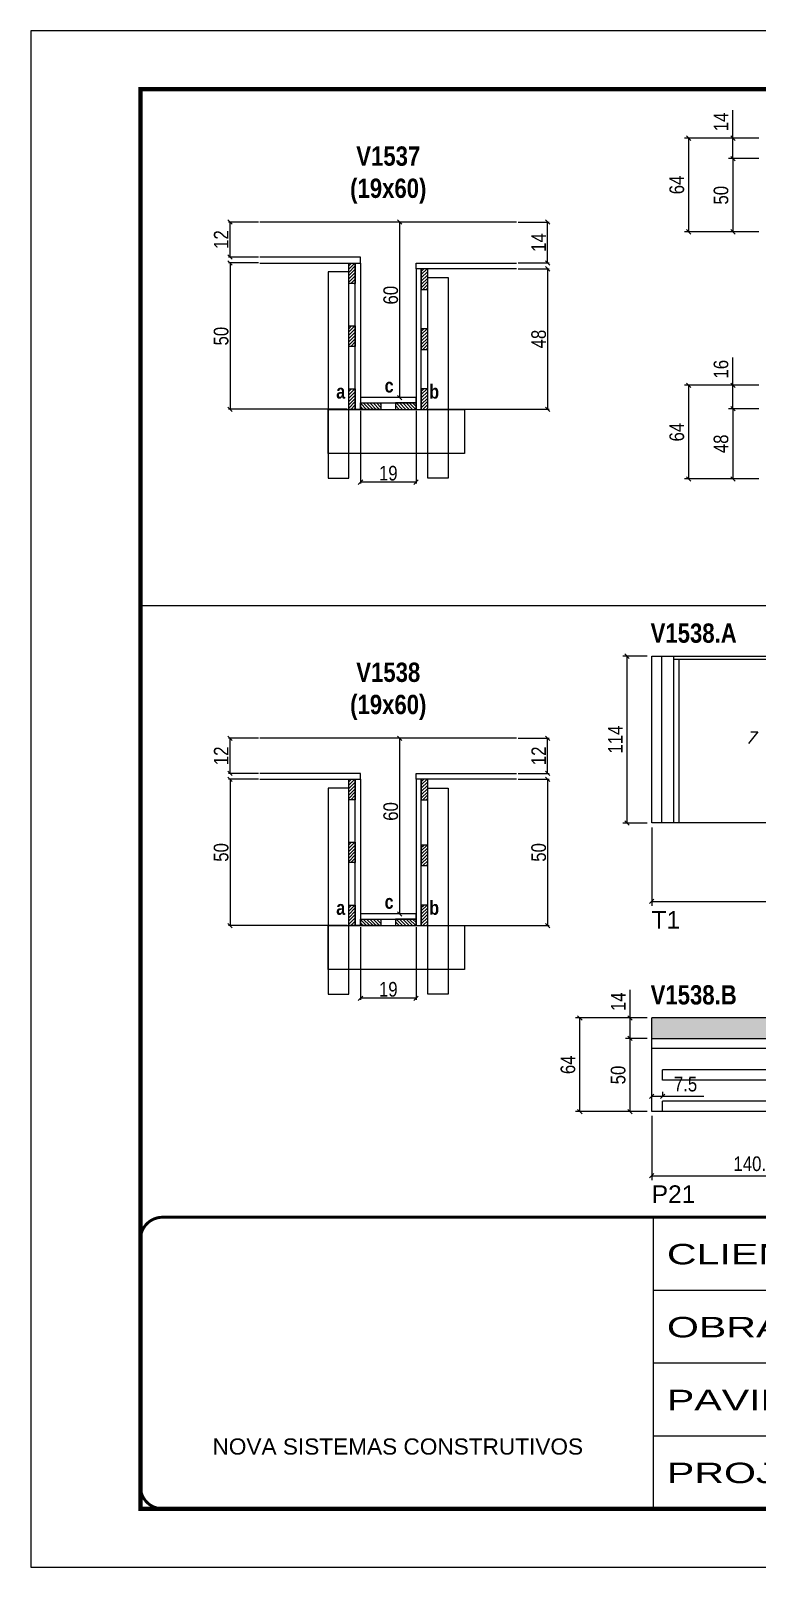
# Model space of a CAD drawing. Extents: x 3309 to 9563, y -2522 to 14608.
# Drawn here: x 3309 to 3806, y 6666 to 7716 of the extents above; entities that cross this region are included whole.
import ezdxf

# ---------------------------------------------------------------- set-up
doc = ezdxf.new("R2010")
doc.units = 0
doc.linetypes.add('CONTINUO', pattern=[0])
doc.linetypes.add('DASHED', pattern=[0.75, 0.5, -0.25])
for name, color, linetype in [('5', 5, 'Continuous'), ('COTA', 241, 'Continuous'), ('detalhes', 4, 'Continuous'), ('NOMENCLATURA', 7, 'Continuous'), ('Painéis', 200, 'Continuous'), ('SARR_2.2x7', 40, 'Continuous'), ('SARR_3.5x7', 81, 'Continuous'), ('texto', 7, 'Continuous')]:
    doc.layers.add(name, color=color, linetype=linetype)
for name, color, linetype, lineweight in [('CONCRETO', 251, 'Continuous', 25), ('Folhas', 255, 'Continuous', 9), ('SARRAFO DE PRESSAO', 251, 'DASHED', 9)]:
    doc.layers.add(name, color=color, linetype=linetype, lineweight=lineweight)
doc.styles.add('ARIAL', font='arial.ttf')
doc.styles.add('COTA TECNICA', font='techl___.ttf', dxfattribs={"height": 10})
doc.styles.add('COTA TECNICA 2X', font='techl___.ttf', dxfattribs={"height": 10})
doc.styles.add('Romans', font='romans.shx')
doc.styles.get("Standard").update_dxf_attribs({"font": 'arial.ttf'})
doc.styles.add('TECNICA', font='techb___.ttf', dxfattribs={"height": 10})
doc.styles.add('Tecnologia', font='')
doc.styles.get('Tecnologia').set_extended_font_data('Forgotten Futurist')
doc.dimstyles.new('PAINEL', dxfattribs={"dimtxt": 10, "dimasz": 3, "dimexe": 3, "dimexo": 3, "dimgap": 3, "dimtad": 1, "dimdec": 1, "dimzin": 12, "dimdsep": 46, "dimtxsty": 'COTA TECNICA', "dimblk1": 'OBLIQUE', "dimblk2": 'OBLIQUE', "dimsah": 1, "dimcen": 0.9, "dimclrd": 4, "dimclre": 4, "dimclrt": 240, "dimadec": 1, "dimazin": 3, "dimtfac": 1, "dimtdec": 1, "dimtmove": 0, "dimatfit": 3, "dimfxl": 1, "dimtolj": 1, "dimtzin": 12, "dimarcsym": 0})
doc.dimstyles.new('SECAO', dxfattribs={"dimscale": 0.333333, "dimtxt": 5, "dimasz": 9, "dimexe": 3, "dimexo": 3, "dimgap": 3, "dimtad": 1, "dimdec": 1, "dimlfac": 0.5, "dimzin": 12, "dimdsep": 46, "dimtxsty": 'COTA TECNICA 2X', "dimblk1": 'OBLIQUE', "dimblk2": 'OBLIQUE', "dimsah": 1, "dimcen": 0.9, "dimclrd": 4, "dimclre": 4, "dimclrt": 240, "dimadec": 1, "dimazin": 3, "dimtfac": 1, "dimtdec": 1, "dimtmove": 0, "dimatfit": 3, "dimfxl": 1, "dimtolj": 1, "dimtzin": 12, "dimarcsym": 0})
pattern_1 = [(135, (36770.1903, -116054.5032), (-1.122532015, -1.122532015), [])]
pattern_2 = [(45, (-119985.518, -25763.8721), (-1.122532015, 1.122532015), [])]
pattern_3 = [(135, (36770.1903, -116407.2565), (-1.122532015, -1.122532015), [])]
pattern_4 = [(45, (-119985.518, -26030.6254), (-1.122532015, 1.122532015), [])]
pattern_5 = [(45, (-119985.518, -26116.6254), (-1.122532015, 1.122532015), [])]

# ---------------------------------------------------------------- blocks, each defined once
blk = doc.blocks.new('9999999999')
at = {"color": 30, "linetype": 'CONTINUO'}
for p, q in [((98564.6, 34230.2), (98564.6, 34429.4)), ((98564.6, 34379.6), (99584, 34379.6)), ((98564.6, 34329.8), (99488, 34329.8)), ((98564.6, 34280), (99488, 34280))]:
    blk.add_line(p, q, dxfattribs=at)
at = {"color": 30, "linetype": 'CONTINUO', "const_width": 2}
blk.add_lwpolyline([(99584, 34230.2), (99584, 34414.4, 0.414214), (99569, 34429.4), (98229, 34429.4, 0.414214), (98214, 34414.4), (98214, 34245.2, 0.414214), (98229, 34230.2), (99584, 34230.2)], format="xyb", dxfattribs=at)
at = {"layer": 'Folhas'}
blk.add_lwpolyline([(98139, 34190.2), (99624, 34190.2), (99624, 35240.2), (98139, 35240.2)], close=True, dxfattribs=at)
at = {"layer": 'Folhas', "color": 30, "const_width": 3}
blk.add_lwpolyline([(98214, 34230.2), (99584, 34230.2), (99584, 35200.2), (98214, 35200.2)], close=True, dxfattribs=at)
at = {"color": 7, "linetype": 'Continuous', "ltscale": 5, "style": 'ARIAL'}
blk.add_text('NOVA SISTEMAS CONSTRUTIVOS', height=11.059, dxfattribs=at).set_placement((98263.2, 34267.2))
at = {"layer": 'Folhas', "color": 7, "style": 'Tecnologia', "width": 1.5}
for s, p in [('CLIENTE:', (98573.7, 34397.2)), ('OBRA:', (98573.7, 34347.3)), ('PAVIMENTO:', (98573.7, 34297.5)), ('PROJETO:', (98573.7, 34247.7))]:
    blk.add_text(s, height=14, dxfattribs=at).set_placement(p)
blk = doc.blocks.new('_Oblique')
at = {"color": 0, "linetype": 'ByBlock', "lineweight": -2}
blk.add_line((-0.5, -0.5), (0.5, 0.5), dxfattribs=at)
blk = doc.blocks.new('*D2315')
at = {"layer": 'COTA', "color": 4, "lineweight": -2, "transparency": 16777216}
for p, q in [((3534.7, 7456.7), (3534.7, 7406.9)), ((3572.7, 7456.7), (3572.7, 7406.9)), ((3572.7, 7407.9), (3534.7, 7407.9))]:
    blk.add_line(p, q, dxfattribs=at)
at = {"layer": 'Defpoints', "color": 0, "transparency": 16777216}
for p in [(3534.7, 7457.7), (3572.7, 7457.7), (3534.7, 7407.9)]:
    blk.add_point(p, dxfattribs=at)
at = {"layer": 'COTA', "color": 4, "lineweight": -2, "transparency": 16777216, "xscale": 3, "yscale": 3, "zscale": 3, "rotation": 180}
blk.add_blockref('_Oblique', (3534.7, 7407.9), dxfattribs=at)
at = {"layer": 'COTA', "color": 4, "lineweight": -2, "transparency": 16777216, "xscale": 3, "yscale": 3, "zscale": 3}
blk.add_blockref('_Oblique', (3572.7, 7407.9), dxfattribs=at)
at = {"layer": 'COTA', "color": 240, "transparency": 16777216, "insert": (3553.7, 7414), "char_height": 10, "attachment_point": 5, "style": 'COTA TECNICA 2X'}
blk.add_mtext('\\A1;19', dxfattribs=at)
blk = doc.blocks.new('*D2316')
at = {"layer": 'COTA', "color": 4, "lineweight": -2, "transparency": 16777216}
for p, q in [((3465, 7557.7), (3444.6, 7557.7)), ((3445.6, 7557.7), (3445.6, 7457.7)), ((3525.7, 7457.7), (3444.6, 7457.7))]:
    blk.add_line(p, q, dxfattribs=at)
at = {"layer": 'Defpoints', "color": 0, "transparency": 16777216}
for p in [(3466, 7557.7), (3445.6, 7457.7), (3526.7, 7457.7, 0)]:
    blk.add_point(p, dxfattribs=at)
at = {"layer": 'COTA', "color": 4, "lineweight": -2, "transparency": 16777216, "xscale": 3, "yscale": 3, "zscale": 3}
for p, rotation in [((3445.6, 7557.7), 90), ((3445.6, 7457.7), 270)]:
    blk.add_blockref('_Oblique', p, dxfattribs=dict(at, rotation=rotation))
at = {"layer": 'COTA', "color": 240, "transparency": 16777216, "insert": (3439.5, 7507.7), "char_height": 10, "attachment_point": 5, "rotation": 90, "style": 'COTA TECNICA 2X'}
blk.add_mtext('\\A1;50', dxfattribs=at)
blk = doc.blocks.new('*D2317')
at = {"layer": 'COTA', "color": 4, "lineweight": -2, "transparency": 16777216}
for p, q in [((3642.4, 7553.7), (3663.6, 7553.7)), ((3662.6, 7553.7), (3662.6, 7457.7)), ((3581.7, 7457.7), (3663.6, 7457.7))]:
    blk.add_line(p, q, dxfattribs=at)
at = {"layer": 'Defpoints', "color": 0, "transparency": 16777216}
for p in [(3641.4, 7553.7), (3580.7, 7457.7, 0), (3662.6, 7457.7)]:
    blk.add_point(p, dxfattribs=at)
at = {"layer": 'COTA', "color": 4, "lineweight": -2, "transparency": 16777216, "xscale": 3, "yscale": 3, "zscale": 3}
for p, rotation in [((3662.6, 7553.7), 90), ((3662.6, 7457.7), 270)]:
    blk.add_blockref('_Oblique', p, dxfattribs=dict(at, rotation=rotation))
at = {"layer": 'COTA', "color": 240, "transparency": 16777216, "insert": (3656.5, 7505.7), "char_height": 10, "attachment_point": 5, "rotation": 90, "style": 'COTA TECNICA 2X'}
blk.add_mtext('\\A1;48', dxfattribs=at)
blk = doc.blocks.new('*D2318')
at = {"layer": 'COTA', "color": 4, "lineweight": -2, "transparency": 16777216}
for p, q in [((3571.7, 7585.7), (3560.5, 7585.7)), ((3561.5, 7465.7), (3561.5, 7585.7)), ((3571.7, 7465.7), (3560.5, 7465.7))]:
    blk.add_line(p, q, dxfattribs=at)
at = {"layer": 'Defpoints', "color": 0, "transparency": 16777216}
for p in [(3561.5, 7585.7), (3572.7, 7585.7), (3572.7, 7465.7)]:
    blk.add_point(p, dxfattribs=at)
at = {"layer": 'COTA', "color": 4, "lineweight": -2, "transparency": 16777216, "xscale": 3, "yscale": 3, "zscale": 3}
for p, rotation in [((3561.5, 7585.7), 90), ((3561.5, 7465.7), 270)]:
    blk.add_blockref('_Oblique', p, dxfattribs=dict(at, rotation=rotation))
at = {"layer": 'COTA', "color": 240, "transparency": 16777216, "insert": (3555.4, 7535.7), "char_height": 10, "attachment_point": 5, "rotation": 90, "style": 'COTA TECNICA 2X'}
blk.add_mtext('\\A1;60', dxfattribs=at)
blk = doc.blocks.new('*D2319')
at = {"layer": 'COTA', "color": 4, "lineweight": -2, "transparency": 16777216}
for p, q in [((3642.4, 7585.7), (3663.6, 7585.7)), ((3662.6, 7557.7), (3662.6, 7585.7)), ((3642.4, 7557.7), (3663.6, 7557.7))]:
    blk.add_line(p, q, dxfattribs=at)
at = {"layer": 'Defpoints', "color": 0, "transparency": 16777216}
for p in [(3641.4, 7585.7), (3662.6, 7585.7), (3641.4, 7557.7)]:
    blk.add_point(p, dxfattribs=at)
at = {"layer": 'COTA', "color": 4, "lineweight": -2, "transparency": 16777216, "xscale": 3, "yscale": 3, "zscale": 3}
for p, rotation in [((3662.6, 7585.7), 90), ((3662.6, 7557.7), 270)]:
    blk.add_blockref('_Oblique', p, dxfattribs=dict(at, rotation=rotation))
at = {"layer": 'COTA', "color": 240, "transparency": 16777216, "insert": (3656.5, 7571.7), "char_height": 10, "attachment_point": 5, "rotation": 90, "style": 'COTA TECNICA 2X'}
blk.add_mtext('\\A1;14', dxfattribs=at)
blk = doc.blocks.new('*D2320')
at = {"layer": 'COTA', "color": 4, "lineweight": -2, "transparency": 16777216}
for p, q in [((3465, 7585.7), (3444.6, 7585.7)), ((3445.6, 7561.7), (3445.6, 7585.7)), ((3465, 7561.7), (3444.6, 7561.7))]:
    blk.add_line(p, q, dxfattribs=at)
at = {"layer": 'Defpoints', "color": 0, "transparency": 16777216}
for p in [(3445.6, 7585.7), (3466, 7585.7), (3466, 7561.7)]:
    blk.add_point(p, dxfattribs=at)
at = {"layer": 'COTA', "color": 4, "lineweight": -2, "transparency": 16777216, "xscale": 3, "yscale": 3, "zscale": 3}
for p, rotation in [((3445.6, 7585.7), 90), ((3445.6, 7561.7), 270)]:
    blk.add_blockref('_Oblique', p, dxfattribs=dict(at, rotation=rotation))
at = {"layer": 'COTA', "color": 240, "transparency": 16777216, "insert": (3439.5, 7573.7), "char_height": 10, "attachment_point": 5, "rotation": 90, "style": 'COTA TECNICA 2X'}
blk.add_mtext('\\A1;12', dxfattribs=at)
blk = doc.blocks.new('*D2324')
at = {"layer": 'COTA', "color": 4, "lineweight": -2, "transparency": 16777216}
for p, q in [((3789.2, 7643), (3789.2, 7662.1)), ((3806.9, 7643), (3786.2, 7643)), ((3789.2, 7629), (3789.2, 7643)), ((3806.9, 7629), (3786.2, 7629))]:
    blk.add_line(p, q, dxfattribs=at)
at = {"layer": 'Defpoints', "color": 0, "transparency": 16777216}
for p in [(3789.2, 7643), (3809.9, 7643), (3809.9, 7629)]:
    blk.add_point(p, dxfattribs=at)
at = {"layer": 'COTA', "color": 4, "lineweight": -2, "transparency": 16777216, "xscale": 3, "yscale": 3, "zscale": 3}
for p, rotation in [((3789.2, 7643), 90), ((3789.2, 7629), 270)]:
    blk.add_blockref('_Oblique', p, dxfattribs=dict(at, rotation=rotation))
at = {"layer": 'COTA', "color": 240, "transparency": 16777216, "insert": (3781.1, 7654.1), "char_height": 10, "attachment_point": 5, "rotation": 90, "style": 'COTA TECNICA'}
blk.add_mtext('\\A1;14', dxfattribs=at)
blk = doc.blocks.new('*D2325')
at = {"layer": 'COTA', "color": 4, "lineweight": -2, "transparency": 16777216}
for p, q in [((3806.9, 7629), (3786.2, 7629)), ((3789.2, 7629), (3789.2, 7579)), ((3806.9, 7579), (3786.2, 7579))]:
    blk.add_line(p, q, dxfattribs=at)
at = {"layer": 'Defpoints', "color": 0, "transparency": 16777216}
for p in [(3809.9, 7629), (3789.2, 7579), (3809.9, 7579)]:
    blk.add_point(p, dxfattribs=at)
at = {"layer": 'COTA', "color": 4, "lineweight": -2, "transparency": 16777216, "xscale": 3, "yscale": 3, "zscale": 3}
for p, rotation in [((3789.2, 7629), 90), ((3789.2, 7579), 270)]:
    blk.add_blockref('_Oblique', p, dxfattribs=dict(at, rotation=rotation))
at = {"layer": 'COTA', "color": 240, "transparency": 16777216, "insert": (3781.1, 7604), "char_height": 10, "attachment_point": 5, "rotation": 90, "style": 'COTA TECNICA'}
blk.add_mtext('\\A1;50', dxfattribs=at)
blk = doc.blocks.new('*D2326')
at = {"layer": 'COTA', "color": 4, "lineweight": -2, "transparency": 16777216}
for p, q in [((3806.9, 7643), (3756, 7643)), ((3759, 7579), (3759, 7643)), ((3806.9, 7579), (3756, 7579))]:
    blk.add_line(p, q, dxfattribs=at)
at = {"layer": 'Defpoints', "color": 0, "transparency": 16777216}
for p in [(3759, 7643), (3809.9, 7643), (3809.9, 7579)]:
    blk.add_point(p, dxfattribs=at)
at = {"layer": 'COTA', "color": 4, "lineweight": -2, "transparency": 16777216, "xscale": 3, "yscale": 3, "zscale": 3}
for p, rotation in [((3759, 7643), 90), ((3759, 7579), 270)]:
    blk.add_blockref('_Oblique', p, dxfattribs=dict(at, rotation=rotation))
at = {"layer": 'COTA', "color": 240, "transparency": 16777216, "insert": (3750.9, 7611), "char_height": 10, "attachment_point": 5, "rotation": 90, "style": 'COTA TECNICA'}
blk.add_mtext('\\A1;64', dxfattribs=at)
blk = doc.blocks.new('*D2330')
at = {"layer": 'COTA', "color": 4, "lineweight": -2, "transparency": 16777216}
for p, q in [((3789.2, 7474.1), (3789.2, 7493.1)), ((3806.9, 7474.1), (3786.2, 7474.1)), ((3789.2, 7458.1), (3789.2, 7474.1)), ((3806.9, 7458.1), (3786.2, 7458.1))]:
    blk.add_line(p, q, dxfattribs=at)
at = {"layer": 'Defpoints', "color": 0, "transparency": 16777216}
for p in [(3789.2, 7474.1), (3809.9, 7474.1), (3809.9, 7458.1)]:
    blk.add_point(p, dxfattribs=at)
at = {"layer": 'COTA', "color": 4, "lineweight": -2, "transparency": 16777216, "xscale": 3, "yscale": 3, "zscale": 3}
for p, rotation in [((3789.2, 7474.1), 90), ((3789.2, 7458.1), 270)]:
    blk.add_blockref('_Oblique', p, dxfattribs=dict(at, rotation=rotation))
at = {"layer": 'COTA', "color": 240, "transparency": 16777216, "insert": (3781.1, 7485.1), "char_height": 10, "attachment_point": 5, "rotation": 90, "style": 'COTA TECNICA'}
blk.add_mtext('\\A1;16', dxfattribs=at)
blk = doc.blocks.new('*D2331')
at = {"layer": 'COTA', "color": 4, "lineweight": -2, "transparency": 16777216}
for p, q in [((3806.9, 7458.1), (3786.2, 7458.1)), ((3789.2, 7458.1), (3789.2, 7410.1)), ((3806.9, 7410.1), (3786.2, 7410.1))]:
    blk.add_line(p, q, dxfattribs=at)
at = {"layer": 'Defpoints', "color": 0, "transparency": 16777216}
for p in [(3809.9, 7458.1), (3789.2, 7410.1), (3809.9, 7410.1)]:
    blk.add_point(p, dxfattribs=at)
at = {"layer": 'COTA', "color": 4, "lineweight": -2, "transparency": 16777216, "xscale": 3, "yscale": 3, "zscale": 3}
for p, rotation in [((3789.2, 7458.1), 90), ((3789.2, 7410.1), 270)]:
    blk.add_blockref('_Oblique', p, dxfattribs=dict(at, rotation=rotation))
at = {"layer": 'COTA', "color": 240, "transparency": 16777216, "insert": (3781.1, 7434.1), "char_height": 10, "attachment_point": 5, "rotation": 90, "style": 'COTA TECNICA'}
blk.add_mtext('\\A1;48', dxfattribs=at)
blk = doc.blocks.new('*D2332')
at = {"layer": 'COTA', "color": 4, "lineweight": -2, "transparency": 16777216}
for p, q in [((3806.9, 7474.1), (3756, 7474.1)), ((3759, 7410.1), (3759, 7474.1)), ((3806.9, 7410.1), (3756, 7410.1))]:
    blk.add_line(p, q, dxfattribs=at)
at = {"layer": 'Defpoints', "color": 0, "transparency": 16777216}
for p in [(3759, 7474.1), (3809.9, 7474.1), (3809.9, 7410.1)]:
    blk.add_point(p, dxfattribs=at)
at = {"layer": 'COTA', "color": 4, "lineweight": -2, "transparency": 16777216, "xscale": 3, "yscale": 3, "zscale": 3}
for p, rotation in [((3759, 7474.1), 90), ((3759, 7410.1), 270)]:
    blk.add_blockref('_Oblique', p, dxfattribs=dict(at, rotation=rotation))
at = {"layer": 'COTA', "color": 240, "transparency": 16777216, "insert": (3750.9, 7442.1), "char_height": 10, "attachment_point": 5, "rotation": 90, "style": 'COTA TECNICA'}
blk.add_mtext('\\A1;64', dxfattribs=at)
blk = doc.blocks.new('*D2333')
at = {"layer": 'COTA', "color": 4, "lineweight": -2, "transparency": 16777216}
for p, q in [((3534.7, 7103.9), (3534.7, 7054.2)), ((3572.7, 7103.9), (3572.7, 7054.2)), ((3572.7, 7055.2), (3534.7, 7055.2))]:
    blk.add_line(p, q, dxfattribs=at)
at = {"layer": 'Defpoints', "color": 0, "transparency": 16777216}
for p in [(3534.7, 7104.9), (3572.7, 7104.9), (3534.7, 7055.2)]:
    blk.add_point(p, dxfattribs=at)
at = {"layer": 'COTA', "color": 4, "lineweight": -2, "transparency": 16777216, "xscale": 3, "yscale": 3, "zscale": 3, "rotation": 180}
blk.add_blockref('_Oblique', (3534.7, 7055.2), dxfattribs=at)
at = {"layer": 'COTA', "color": 4, "lineweight": -2, "transparency": 16777216, "xscale": 3, "yscale": 3, "zscale": 3}
blk.add_blockref('_Oblique', (3572.7, 7055.2), dxfattribs=at)
at = {"layer": 'COTA', "color": 240, "transparency": 16777216, "insert": (3553.7, 7061.3), "char_height": 10, "attachment_point": 5, "style": 'COTA TECNICA 2X'}
blk.add_mtext('\\A1;19', dxfattribs=at)
blk = doc.blocks.new('*D2334')
at = {"layer": 'COTA', "color": 4, "lineweight": -2, "transparency": 16777216}
for p, q in [((3465, 7204.9), (3444.6, 7204.9)), ((3445.6, 7204.9), (3445.6, 7104.9)), ((3525.7, 7104.9), (3444.6, 7104.9))]:
    blk.add_line(p, q, dxfattribs=at)
at = {"layer": 'Defpoints', "color": 0, "transparency": 16777216}
for p in [(3466, 7204.9), (3445.6, 7104.9), (3526.7, 7104.9, 0)]:
    blk.add_point(p, dxfattribs=at)
at = {"layer": 'COTA', "color": 4, "lineweight": -2, "transparency": 16777216, "xscale": 3, "yscale": 3, "zscale": 3}
for p, rotation in [((3445.6, 7204.9), 90), ((3445.6, 7104.9), 270)]:
    blk.add_blockref('_Oblique', p, dxfattribs=dict(at, rotation=rotation))
at = {"layer": 'COTA', "color": 240, "transparency": 16777216, "insert": (3439.5, 7154.9), "char_height": 10, "attachment_point": 5, "rotation": 90, "style": 'COTA TECNICA 2X'}
blk.add_mtext('\\A1;50', dxfattribs=at)
blk = doc.blocks.new('*D2335')
at = {"layer": 'COTA', "color": 4, "lineweight": -2, "transparency": 16777216}
for p, q in [((3642.4, 7204.9), (3663.6, 7204.9)), ((3662.6, 7204.9), (3662.6, 7104.9)), ((3581.7, 7104.9), (3663.6, 7104.9))]:
    blk.add_line(p, q, dxfattribs=at)
at = {"layer": 'Defpoints', "color": 0, "transparency": 16777216}
for p in [(3641.4, 7204.9), (3580.7, 7104.9, 0), (3662.6, 7104.9)]:
    blk.add_point(p, dxfattribs=at)
at = {"layer": 'COTA', "color": 4, "lineweight": -2, "transparency": 16777216, "xscale": 3, "yscale": 3, "zscale": 3}
for p, rotation in [((3662.6, 7204.9), 90), ((3662.6, 7104.9), 270)]:
    blk.add_blockref('_Oblique', p, dxfattribs=dict(at, rotation=rotation))
at = {"layer": 'COTA', "color": 240, "transparency": 16777216, "insert": (3656.5, 7154.9), "char_height": 10, "attachment_point": 5, "rotation": 90, "style": 'COTA TECNICA 2X'}
blk.add_mtext('\\A1;50', dxfattribs=at)
blk = doc.blocks.new('*D2336')
at = {"layer": 'COTA', "color": 4, "lineweight": -2, "transparency": 16777216}
for p, q in [((3571.7, 7232.9), (3560.5, 7232.9)), ((3561.5, 7112.9), (3561.5, 7232.9)), ((3571.7, 7112.9), (3560.5, 7112.9))]:
    blk.add_line(p, q, dxfattribs=at)
at = {"layer": 'Defpoints', "color": 0, "transparency": 16777216}
for p in [(3561.5, 7232.9), (3572.7, 7232.9), (3572.7, 7112.9)]:
    blk.add_point(p, dxfattribs=at)
at = {"layer": 'COTA', "color": 4, "lineweight": -2, "transparency": 16777216, "xscale": 3, "yscale": 3, "zscale": 3}
for p, rotation in [((3561.5, 7232.9), 90), ((3561.5, 7112.9), 270)]:
    blk.add_blockref('_Oblique', p, dxfattribs=dict(at, rotation=rotation))
at = {"layer": 'COTA', "color": 240, "transparency": 16777216, "insert": (3555.4, 7182.9), "char_height": 10, "attachment_point": 5, "rotation": 90, "style": 'COTA TECNICA 2X'}
blk.add_mtext('\\A1;60', dxfattribs=at)
blk = doc.blocks.new('*D2337')
at = {"layer": 'COTA', "color": 4, "lineweight": -2, "transparency": 16777216}
for p, q in [((3642.4, 7232.9), (3663.6, 7232.9)), ((3662.6, 7208.9), (3662.6, 7232.9)), ((3642.4, 7208.9), (3663.6, 7208.9))]:
    blk.add_line(p, q, dxfattribs=at)
at = {"layer": 'Defpoints', "color": 0, "transparency": 16777216}
for p in [(3641.4, 7232.9), (3662.6, 7232.9), (3641.4, 7208.9)]:
    blk.add_point(p, dxfattribs=at)
at = {"layer": 'COTA', "color": 4, "lineweight": -2, "transparency": 16777216, "xscale": 3, "yscale": 3, "zscale": 3}
for p, rotation in [((3662.6, 7232.9), 90), ((3662.6, 7208.9), 270)]:
    blk.add_blockref('_Oblique', p, dxfattribs=dict(at, rotation=rotation))
at = {"layer": 'COTA', "color": 240, "transparency": 16777216, "insert": (3656.5, 7220.9), "char_height": 10, "attachment_point": 5, "rotation": 90, "style": 'COTA TECNICA 2X'}
blk.add_mtext('\\A1;12', dxfattribs=at)
blk = doc.blocks.new('*D2338')
at = {"layer": 'COTA', "color": 4, "lineweight": -2, "transparency": 16777216}
for p, q in [((3465, 7232.9), (3444.6, 7232.9)), ((3445.6, 7208.9), (3445.6, 7232.9)), ((3465, 7208.9), (3444.6, 7208.9))]:
    blk.add_line(p, q, dxfattribs=at)
at = {"layer": 'Defpoints', "color": 0, "transparency": 16777216}
for p in [(3445.6, 7232.9), (3466, 7232.9), (3466, 7208.9)]:
    blk.add_point(p, dxfattribs=at)
at = {"layer": 'COTA', "color": 4, "lineweight": -2, "transparency": 16777216, "xscale": 3, "yscale": 3, "zscale": 3}
for p, rotation in [((3445.6, 7232.9), 90), ((3445.6, 7208.9), 270)]:
    blk.add_blockref('_Oblique', p, dxfattribs=dict(at, rotation=rotation))
at = {"layer": 'COTA', "color": 240, "transparency": 16777216, "insert": (3439.5, 7220.9), "char_height": 10, "attachment_point": 5, "rotation": 90, "style": 'COTA TECNICA 2X'}
blk.add_mtext('\\A1;12', dxfattribs=at)
blk = doc.blocks.new('*D2339')
at = {"layer": 'COTA', "color": 4, "lineweight": -2, "transparency": 16777216}
for p, q in [((3733.7, 7172), (3733.7, 7118.4)), ((3936.2, 7172), (3936.2, 7118.4)), ((3733.7, 7121.4), (3936.2, 7121.4))]:
    blk.add_line(p, q, dxfattribs=at)
at = {"layer": 'Defpoints', "color": 0, "transparency": 16777216}
for p in [(3733.7, 7175), (3936.2, 7175), (3936.2, 7121.4)]:
    blk.add_point(p, dxfattribs=at)
at = {"layer": 'COTA', "color": 4, "lineweight": -2, "transparency": 16777216, "xscale": 3, "yscale": 3, "zscale": 3, "rotation": 180}
blk.add_blockref('_Oblique', (3733.7, 7121.4), dxfattribs=at)
at = {"layer": 'COTA', "color": 4, "lineweight": -2, "transparency": 16777216, "xscale": 3, "yscale": 3, "zscale": 3}
blk.add_blockref('_Oblique', (3936.2, 7121.4), dxfattribs=at)
at = {"layer": 'COTA', "color": 240, "transparency": 16777216, "insert": (3834.9, 7129.5), "char_height": 10, "attachment_point": 5, "style": 'COTA TECNICA'}
blk.add_mtext('\\A1;202.5', dxfattribs=at)
blk = doc.blocks.new('*D2340')
at = {"layer": 'COTA', "color": 4, "lineweight": -2, "transparency": 16777216}
for p, q in [((3730.7, 7289), (3713.9, 7289)), ((3716.9, 7175), (3716.9, 7289)), ((3730.7, 7175), (3713.9, 7175))]:
    blk.add_line(p, q, dxfattribs=at)
at = {"layer": 'Defpoints', "color": 0, "transparency": 16777216}
for p in [(3716.9, 7289), (3733.7, 7289), (3733.7, 7175)]:
    blk.add_point(p, dxfattribs=at)
at = {"layer": 'COTA', "color": 4, "lineweight": -2, "transparency": 16777216, "xscale": 3, "yscale": 3, "zscale": 3}
for p, rotation in [((3716.9, 7289), 90), ((3716.9, 7175), 270)]:
    blk.add_blockref('_Oblique', p, dxfattribs=dict(at, rotation=rotation))
at = {"layer": 'COTA', "color": 240, "transparency": 16777216, "insert": (3708.9, 7232), "char_height": 10, "attachment_point": 5, "rotation": 90, "style": 'COTA TECNICA'}
blk.add_mtext('\\A1;114', dxfattribs=at)
blk = doc.blocks.new('*D2359')
at = {"layer": 'COTA', "color": 4, "lineweight": -2, "transparency": 16777216}
for p, q in [((3733.7, 6974.8), (3733.7, 6931)), ((3874.2, 6974.8), (3874.2, 6931)), ((3733.7, 6934), (3874.2, 6934))]:
    blk.add_line(p, q, dxfattribs=at)
at = {"layer": 'Defpoints', "color": 0, "transparency": 16777216}
for p in [(3733.7, 6977.8), (3874.2, 6977.8), (3874.2, 6934)]:
    blk.add_point(p, dxfattribs=at)
at = {"layer": 'COTA', "color": 4, "lineweight": -2, "transparency": 16777216, "xscale": 3, "yscale": 3, "zscale": 3, "rotation": 180}
blk.add_blockref('_Oblique', (3733.7, 6934), dxfattribs=at)
at = {"layer": 'COTA', "color": 4, "lineweight": -2, "transparency": 16777216, "xscale": 3, "yscale": 3, "zscale": 3}
blk.add_blockref('_Oblique', (3874.2, 6934), dxfattribs=at)
at = {"layer": 'COTA', "color": 240, "transparency": 16777216, "insert": (3803.9, 6942.1), "char_height": 10, "attachment_point": 5, "style": 'COTA TECNICA'}
blk.add_mtext('\\A1;140.5', dxfattribs=at)
blk = doc.blocks.new('*D2360')
at = {"layer": 'COTA', "color": 4, "lineweight": -2, "transparency": 16777216}
for p, q in [((3730.7, 7027.8), (3715.9, 7027.8)), ((3718.9, 6977.8), (3718.9, 7027.8)), ((3730.7, 6977.8), (3715.9, 6977.8))]:
    blk.add_line(p, q, dxfattribs=at)
at = {"layer": 'Defpoints', "color": 0, "transparency": 16777216}
for p in [(3718.9, 7027.8), (3733.7, 7027.8), (3733.7, 6977.8)]:
    blk.add_point(p, dxfattribs=at)
at = {"layer": 'COTA', "color": 4, "lineweight": -2, "transparency": 16777216, "xscale": 3, "yscale": 3, "zscale": 3}
for p, rotation in [((3718.9, 7027.8), 90), ((3718.9, 6977.8), 270)]:
    blk.add_blockref('_Oblique', p, dxfattribs=dict(at, rotation=rotation))
at = {"layer": 'COTA', "color": 240, "transparency": 16777216, "insert": (3710.8, 7002.8), "char_height": 10, "attachment_point": 5, "rotation": 90, "style": 'COTA TECNICA'}
blk.add_mtext('\\A1;50', dxfattribs=at)
blk = doc.blocks.new('*D2361')
at = {"layer": 'COTA', "color": 4, "lineweight": -2, "transparency": 16777216}
for p, q in [((3718.9, 7041.8), (3718.9, 7060.9)), ((3730.7, 7041.8), (3715.9, 7041.8)), ((3718.9, 7027.8), (3718.9, 7041.8)), ((3730.7, 7027.8), (3715.9, 7027.8))]:
    blk.add_line(p, q, dxfattribs=at)
at = {"layer": 'Defpoints', "color": 0, "transparency": 16777216}
for p in [(3718.9, 7041.8), (3733.7, 7041.8), (3733.7, 7027.8)]:
    blk.add_point(p, dxfattribs=at)
at = {"layer": 'COTA', "color": 4, "lineweight": -2, "transparency": 16777216, "xscale": 3, "yscale": 3, "zscale": 3}
for p, rotation in [((3718.9, 7041.8), 90), ((3718.9, 7027.8), 270)]:
    blk.add_blockref('_Oblique', p, dxfattribs=dict(at, rotation=rotation))
at = {"layer": 'COTA', "color": 240, "transparency": 16777216, "insert": (3710.8, 7052.9), "char_height": 10, "attachment_point": 5, "rotation": 90, "style": 'COTA TECNICA'}
blk.add_mtext('\\A1;14', dxfattribs=at)
blk = doc.blocks.new('*D2362')
at = {"layer": 'COTA', "color": 4, "lineweight": -2, "transparency": 16777216}
for p, q in [((3730.7, 7041.8), (3681.6, 7041.8)), ((3684.6, 6977.8), (3684.6, 7041.8)), ((3730.7, 6977.8), (3681.6, 6977.8))]:
    blk.add_line(p, q, dxfattribs=at)
at = {"layer": 'Defpoints', "color": 0, "transparency": 16777216}
for p in [(3684.6, 7041.8), (3733.7, 7041.8), (3733.7, 6977.8)]:
    blk.add_point(p, dxfattribs=at)
at = {"layer": 'COTA', "color": 4, "lineweight": -2, "transparency": 16777216, "xscale": 3, "yscale": 3, "zscale": 3}
for p, rotation in [((3684.6, 7041.8), 90), ((3684.6, 6977.8), 270)]:
    blk.add_blockref('_Oblique', p, dxfattribs=dict(at, rotation=rotation))
at = {"layer": 'COTA', "color": 240, "transparency": 16777216, "insert": (3676.5, 7009.8), "char_height": 10, "attachment_point": 5, "rotation": 90, "style": 'COTA TECNICA'}
blk.add_mtext('\\A1;64', dxfattribs=at)
blk = doc.blocks.new('*D2375')
at = {"layer": 'COTA', "color": 4, "lineweight": -2, "transparency": 16777216}
for p, q in [((3733.7, 6980.8), (3733.7, 6991.3)), ((3733.7, 6988.3), (3741.2, 6988.3)), ((3741.2, 6987.8), (3741.2, 6991.3)), ((3741.2, 6988.3), (3769.3, 6988.3))]:
    blk.add_line(p, q, dxfattribs=at)
at = {"layer": 'Defpoints', "color": 0, "transparency": 16777216}
for p in [(3741.2, 6988.3), (3741.2, 6984.8), (3733.7, 6977.8)]:
    blk.add_point(p, dxfattribs=at)
at = {"layer": 'COTA', "color": 4, "lineweight": -2, "transparency": 16777216, "xscale": 3, "yscale": 3, "zscale": 3, "rotation": 180}
blk.add_blockref('_Oblique', (3733.7, 6988.3), dxfattribs=at)
at = {"layer": 'COTA', "color": 4, "lineweight": -2, "transparency": 16777216, "xscale": 3, "yscale": 3, "zscale": 3}
blk.add_blockref('_Oblique', (3741.2, 6988.3), dxfattribs=at)
at = {"layer": 'COTA', "color": 240, "transparency": 16777216, "insert": (3756.8, 6996.5), "char_height": 10, "attachment_point": 5, "style": 'COTA TECNICA'}
blk.add_mtext('\\A1;7.5', dxfattribs=at)

msp = doc.modelspace()

# ---------------------------------------------------------------- hatches: boundary and pattern name
at = {"layer": 'COTA'}
h = msp.add_hatch(dxfattribs=at)
h.set_pattern_fill('AR-CONC', color=256, scale=0.03)
h.set_pattern_definition([(50, (-1598.5, -259.2366), (5.46554, -0.4781726), [0.5715, -6.2865]), (355, (-1598.5, -259.2366), (-1.0573026, 5.7317054), [0.4572, -5.0292175]), (100.451445, (-1598.0445, -259.2764), (4.4082374, 5.2535326), [0.4857003, -5.3427073]), (46.1842, (-1598.5, -257.7126), (8.132371, -1.26127), [0.85725, -9.42975]), (96.63556, (-1597.822, -257.818), (7.122124, 7.422784), [0.728551, -8.014068]), (351.18415, (-1598.5, -257.7126), (7.122124, 7.422784), [0.685799, -7.543792]), (21, (-1597.738, -258.0936), (4.5484317, -3.067956), [0.5715, -6.2865]), (326, (-1597.738, -258.0936), (1.854061, 5.525639), [0.4572, -5.0292]), (71.451445, (-1597.359, -258.349), (6.4024926, 2.457683), [0.4857003, -5.342698]), (37.5, (-1598.5, -259.2366), (0.0926581, 2.53665117), [0, -4.96824, 0, -5.1054, 0, -5.04825]), (7.5, (-1598.5, -259.2366), (2.0045899, 3.00541724), [0, -2.91084, 0, -4.85394, 0, -1.92405]), (327.5, (-1600.1993, -259.2366), (4.06771786, -0.1718623), [0, -1.905, 0, -5.9436, 0, -7.8867]), (317.5, (-1600.9613, -259.2366), (4.4438754, 0.7627947), [0, -2.4765, 0, -3.94716, 0, -5.6007])])
h.paths.add_polyline_path([(4399.18, 7027.81), (4582.68, 7027.81), (4582.68, 7041.81), (4399.18, 7041.81), (4399.18, 7091.81), (4369.18, 7091.81), (4369.18, 7041.81), (3733.68, 7041.81), (3733.68, 7027.81), (3874.18, 7027.81), (3874.18, 6977.81), (3904.18, 6977.81), (3904.18, 7027.81), (4096.18, 7027.81), (4096.18, 6987.81), (4123.18, 6987.81), (4123.18, 6977.81), (4153.18, 6977.81), (4153.18, 7027.81), (4369.18, 7027.81), (4369.18, 6977.81), (4399.18, 6977.81)])
at = {"layer": 'SARR_2.2x7'}
h = msp.add_hatch(dxfattribs=at)
h.set_pattern_fill('ANSI31', color=256, scale=0.5)
h.set_pattern_definition([(45, (-119985.518, -25677.8721), (-1.122532015, 1.122532015), [])])
h.paths.add_polyline_path([(3526.65, 7543.67), (3531.05, 7543.67), (3531.05, 7557.67), (3526.65, 7557.67)])
h = msp.add_hatch(dxfattribs=at)
h.set_pattern_fill('ANSI31', color=256, scale=0.5)
h.set_pattern_definition([(45, (-119985.518, -25681.8721), (-1.122532015, 1.122532015), [])])
h.paths.add_polyline_path([(3580.65, 7539.67), (3576.25, 7539.67), (3576.25, 7553.67), (3580.65, 7553.67)])
h = msp.add_hatch(dxfattribs=at)
h.set_pattern_fill('ANSI31', color=256, scale=0.5)
h.set_pattern_definition([(45, (-119985.518, -25720.8721), (-1.122532015, 1.122532015), [])])
h.paths.add_polyline_path([(3526.65, 7500.67), (3531.05, 7500.67), (3531.05, 7514.67), (3526.65, 7514.67)])
h = msp.add_hatch(dxfattribs=at)
h.set_pattern_fill('ANSI31', color=256, scale=0.5)
h.set_pattern_definition([(45, (-119985.518, -25722.8721), (-1.122532015, 1.122532015), [])])
h.paths.add_polyline_path([(3580.65, 7498.67), (3576.25, 7498.67), (3576.25, 7512.67), (3580.65, 7512.67)])
h = msp.add_hatch(dxfattribs=at)
h.set_pattern_fill('ANSI31', color=256, scale=0.5)
h.set_pattern_definition(pattern_2)
h.paths.add_polyline_path([(3526.65, 7457.67), (3531.05, 7457.67), (3531.05, 7471.67), (3526.65, 7471.67)])
h = msp.add_hatch(dxfattribs=at)
h.set_pattern_fill('ANSI31', color=256, scale=0.5)
h.set_pattern_definition(pattern_2)
h.paths.add_polyline_path([(3580.65, 7457.67), (3576.25, 7457.67), (3576.25, 7471.67), (3580.65, 7471.67)])
h = msp.add_hatch(dxfattribs=at)
h.set_pattern_fill('ANSI31', color=256, scale=0.5, angle=90)
h.set_pattern_definition(pattern_1)
h.paths.add_polyline_path([(3548.65, 7457.67), (3548.65, 7462.07), (3534.65, 7462.07), (3534.65, 7457.67)])
h = msp.add_hatch(dxfattribs=at)
h.set_pattern_fill('ANSI31', color=256, scale=0.5, angle=90)
h.set_pattern_definition(pattern_1)
h.paths.add_polyline_path([(3558.65, 7462.07), (3558.65, 7457.67), (3572.65, 7457.67), (3572.65, 7462.07)])
h = msp.add_hatch(dxfattribs=at)
h.set_pattern_fill('ANSI31', color=256, scale=0.5)
h.set_pattern_definition(pattern_4)
h.paths.add_polyline_path([(3526.65, 7190.91), (3531.05, 7190.91), (3531.05, 7204.91), (3526.65, 7204.91)])
h = msp.add_hatch(dxfattribs=at)
h.set_pattern_fill('ANSI31', color=256, scale=0.5)
h.set_pattern_definition(pattern_4)
h.paths.add_polyline_path([(3580.65, 7190.91), (3576.25, 7190.91), (3576.25, 7204.91), (3580.65, 7204.91)])
h = msp.add_hatch(dxfattribs=at)
h.set_pattern_fill('ANSI31', color=256, scale=0.5)
h.set_pattern_definition([(45, (-119985.518, -26073.6254), (-1.122532015, 1.122532015), [])])
h.paths.add_polyline_path([(3526.65, 7147.91), (3531.05, 7147.91), (3531.05, 7161.91), (3526.65, 7161.91)])
h = msp.add_hatch(dxfattribs=at)
h.set_pattern_fill('ANSI31', color=256, scale=0.5)
h.set_pattern_definition([(45, (-119985.518, -26075.6254), (-1.122532015, 1.122532015), [])])
h.paths.add_polyline_path([(3580.65, 7145.91), (3576.25, 7145.91), (3576.25, 7159.91), (3580.65, 7159.91)])
h = msp.add_hatch(dxfattribs=at)
h.set_pattern_fill('ANSI31', color=256, scale=0.5)
h.set_pattern_definition(pattern_5)
h.paths.add_polyline_path([(3526.65, 7104.91), (3531.05, 7104.91), (3531.05, 7118.91), (3526.65, 7118.91)])
h = msp.add_hatch(dxfattribs=at)
h.set_pattern_fill('ANSI31', color=256, scale=0.5, angle=90)
h.set_pattern_definition(pattern_3)
h.paths.add_polyline_path([(3548.65, 7104.91), (3548.65, 7109.31), (3534.65, 7109.31), (3534.65, 7104.91)])
h = msp.add_hatch(dxfattribs=at)
h.set_pattern_fill('ANSI31', color=256, scale=0.5, angle=90)
h.set_pattern_definition(pattern_3)
h.paths.add_polyline_path([(3558.65, 7109.31), (3558.65, 7104.91), (3572.65, 7104.91), (3572.65, 7109.31)])
h = msp.add_hatch(dxfattribs=at)
h.set_pattern_fill('ANSI31', color=256, scale=0.5)
h.set_pattern_definition(pattern_5)
h.paths.add_polyline_path([(3580.65, 7104.91), (3576.25, 7104.91), (3576.25, 7118.91), (3580.65, 7118.91)])

# ---------------------------------------------------------------- linework, layer by layer
at = {"layer": 'CONCRETO', "linetype": 'Continuous'}
for p, q in [((3641.35, 7585.67), (3465.95, 7585.67)), ((3641.35, 7232.91), (3465.95, 7232.91))]:
    msp.add_line(p, q, dxfattribs=at)
at = {"layer": 'COTA'}
for p, q in [((3384.37, 7323.66), (4754.37, 7323.66)), ((4369.18, 7041.81), (3733.68, 7041.81)), ((3733.68, 7027.81), (3733.68, 7041.81))]:
    msp.add_line(p, q, dxfattribs=at)
at = {"layer": 'Painéis', "linetype": 'ByBlock'}
for p, q in [((3733.68, 7175.01), (3733.68, 7289.01)), ((3733.68, 7289.01), (3936.18, 7289.01)), ((3936.18, 7175.01), (3733.68, 7175.01)), ((3733.68, 6977.81), (3733.68, 7027.81)), ((3733.68, 7027.81), (3874.18, 7027.81)), ((3874.18, 6977.81), (3733.68, 6977.81))]:
    msp.add_line(p, q, dxfattribs=at)
at = {"layer": 'Painéis', "linetype": 'Continuous', "elevation": 0}
for points in [[(3465.95, 7557.67), (3534.65, 7557.67), (3534.65, 7561.67), (3465.95, 7561.67)], [(3641.35, 7553.67), (3572.65, 7553.67), (3572.65, 7557.67), (3641.35, 7557.67)], [(3465.95, 7204.91), (3534.65, 7204.91), (3534.65, 7208.91), (3465.95, 7208.91)], [(3641.35, 7204.91), (3572.65, 7204.91), (3572.65, 7208.91), (3641.35, 7208.91)]]:
    msp.add_lwpolyline(points, dxfattribs=at)
at = {"layer": 'Painéis', "linetype": 'Continuous'}
for points in [[(3531.05, 7457.67), (3531.05, 7557.67), (3534.65, 7557.67), (3534.65, 7457.67)], [(3576.25, 7457.67), (3576.25, 7553.67), (3572.65, 7553.67), (3572.65, 7457.67)], [(3572.65, 7465.67), (3534.65, 7465.67), (3534.65, 7462.07), (3572.65, 7462.07)], [(3531.05, 7104.91), (3531.05, 7204.91), (3534.65, 7204.91), (3534.65, 7104.91)], [(3576.25, 7104.91), (3576.25, 7204.91), (3572.65, 7204.91), (3572.65, 7104.91)], [(3572.65, 7112.91), (3534.65, 7112.91), (3534.65, 7109.31), (3572.65, 7109.31)]]:
    msp.add_lwpolyline(points, close=True, dxfattribs=at)
at = {"layer": 'SARR_2.2x7', "linetype": 'Continuous'}
for p, q in [((3740.68, 7175.01), (3740.68, 7289.01)), ((3928.68, 7286.81), (3748.68, 7286.81)), ((3867.18, 7020.81), (3733.68, 7020.81)), ((3867.18, 7006.31), (3741.18, 7006.31)), ((3741.18, 6999.31), (3741.18, 7006.31)), ((3867.18, 6999.31), (3741.18, 6999.31)), ((3867.18, 6984.81), (3741.18, 6984.81)), ((3741.18, 6977.81), (3741.18, 6984.81))]:
    msp.add_line(p, q, dxfattribs=at)
at = {"layer": 'SARR_2.2x7'}
for points in [[(3531.05, 7557.67), (3531.05, 7543.67), (3526.65, 7543.67), (3526.65, 7557.67)], [(3576.25, 7553.67), (3576.25, 7539.67), (3580.65, 7539.67), (3580.65, 7553.67)], [(3531.05, 7514.67), (3531.05, 7500.67), (3526.65, 7500.67), (3526.65, 7514.67)], [(3576.25, 7512.67), (3576.25, 7498.67), (3580.65, 7498.67), (3580.65, 7512.67)], [(3531.05, 7471.67), (3531.05, 7457.67), (3526.65, 7457.67), (3526.65, 7471.67)], [(3576.25, 7471.67), (3576.25, 7457.67), (3580.65, 7457.67), (3580.65, 7471.67)], [(3534.65, 7462.07), (3548.65, 7462.07), (3548.65, 7457.67), (3534.65, 7457.67)], [(3572.65, 7462.07), (3558.65, 7462.07), (3558.65, 7457.67), (3572.65, 7457.67)], [(3531.05, 7204.91), (3531.05, 7190.91), (3526.65, 7190.91), (3526.65, 7204.91)], [(3576.25, 7204.91), (3576.25, 7190.91), (3580.65, 7190.91), (3580.65, 7204.91)], [(3531.05, 7161.91), (3531.05, 7147.91), (3526.65, 7147.91), (3526.65, 7161.91)], [(3576.25, 7159.91), (3576.25, 7145.91), (3580.65, 7145.91), (3580.65, 7159.91)], [(3531.05, 7118.91), (3531.05, 7104.91), (3526.65, 7104.91), (3526.65, 7118.91)], [(3534.65, 7109.31), (3548.65, 7109.31), (3548.65, 7104.91), (3534.65, 7104.91)], [(3572.65, 7109.31), (3558.65, 7109.31), (3558.65, 7104.91), (3572.65, 7104.91)], [(3576.25, 7118.91), (3576.25, 7104.91), (3580.65, 7104.91), (3580.65, 7118.91)]]:
    msp.add_lwpolyline(points, close=True, dxfattribs=at)
at = {"layer": 'SARR_3.5x7'}
for p, q in [((3748.68, 7289.01), (3748.68, 7175.01)), ((3752.18, 7286.81), (3752.18, 7175.01))]:
    msp.add_line(p, q, dxfattribs=at)
for points in [[(3526.65, 7551.67), (3512.65, 7551.67), (3512.65, 7410.69), (3526.65, 7410.69)], [(3580.65, 7547.67), (3594.65, 7547.67), (3594.65, 7410.69), (3580.65, 7410.69)], [(3512.65, 7457.67), (3605.84, 7457.67), (3605.84, 7427.58), (3512.65, 7427.58)], [(3526.65, 7198.91), (3512.65, 7198.91), (3512.65, 7057.93), (3526.65, 7057.93)], [(3580.65, 7198.91), (3594.65, 7198.91), (3594.65, 7057.93), (3580.65, 7057.93)], [(3512.65, 7104.91), (3605.84, 7104.91), (3605.84, 7074.82), (3512.65, 7074.82)]]:
    msp.add_lwpolyline(points, close=True, dxfattribs=at)

# ---------------------------------------------------------------- block references
at = {"layer": 'SARRAFO DE PRESSAO', "color": 6, "linetype": 'ByBlock'}
msp.add_blockref('9999999999', (-94829.61, -27523.8), dxfattribs=at)

# ---------------------------------------------------------------- texts
at = {"layer": '5', "linetype": 'Continuous'}
for s, rotation, p in [('T1', 0.00004, (3733.56, 7102.79)), ('P21', 359.99996, (3733.7, 6915.39))]:
    msp.add_text(s, height=12, rotation=rotation, dxfattribs=at).set_placement(p)
at = {"layer": 'detalhes', "style": 'TECNICA'}
for s, p in [('c', (3551.2, 7469.14)), ('a', (3518.13, 7465.03)), ('b', (3581.69, 7465.02)), ('a', (3518.13, 7112.27)), ('c', (3551.2, 7116.38)), ('b', (3581.69, 7112.26))]:
    msp.add_text(s, height=9.6, dxfattribs=at).set_placement(p)
at = {"layer": 'NOMENCLATURA', "style": 'TECNICA'}
for s, p in [('V1538.A', (3732.96, 7298.19)), ('V1538.B', (3732.96, 7050.99))]:
    msp.add_text(s, height=13.2, dxfattribs=at).set_placement(p)
at = {"layer": 'NOMENCLATURA', "char_height": 13.2, "attachment_point": 2, "style": 'TECNICA'}
for s, insert in [('V1537\\P(19x60)', (3553.68, 7637.36)), ('V1538\\P(19x60)', (3553.68, 7284.61))]:
    msp.add_mtext_dynamic_manual_height_columns(s, width=300.2766, gutter_width=1, heights=[0], dxfattribs=dict(at, insert=insert))
at = {"layer": 'texto', "color": 2, "insert": (3826.18, 7232.01), "char_height": 8, "attachment_point": 5, "style": 'Romans'}
msp.add_mtext('{\\Q19;\\C256;7 1/2pont}', dxfattribs=at)

# ---------------------------------------------------------------- dimensions: what is measured, and where the dimension line sits
at = {"layer": 'COTA'}
for base, p1, p2, dimstyle, picture, middle in [((3789.22, 7642.99), (3809.9, 7628.99), (3809.9, 7642.99), 'PAINEL', '*D2324', (3781.15, 7654.05)), ((3758.99, 7642.99), (3809.9, 7578.99), (3809.9, 7642.99), 'PAINEL', '*D2326', (3750.88, 7610.99)), ((3789.22, 7578.99), (3809.9, 7628.99), (3809.9, 7578.99), 'PAINEL', '*D2325', (3781.11, 7603.99)), ((3445.6, 7585.67), (3465.95, 7561.67), (3465.95, 7585.67), 'SECAO', '*D2320', (3439.55, 7573.67)), ((3662.57, 7585.67), (3641.35, 7557.67), (3641.35, 7585.67), 'SECAO', '*D2319', (3656.5, 7571.67)), ((3445.6, 7457.67, 0), (3465.95, 7557.67), (3526.65, 7457.67), 'SECAO', '*D2316', (3439.49, 7507.67, 0)), ((3662.57, 7457.67, 0), (3641.35, 7553.67), (3580.65, 7457.67), 'SECAO', '*D2317', (3656.47, 7505.67, 0)), ((3789.22, 7474.12), (3809.9, 7458.12), (3809.9, 7474.12), 'PAINEL', '*D2330', (3781.12, 7485.13)), ((3758.99, 7474.12), (3809.9, 7410.12), (3809.9, 7474.12), 'PAINEL', '*D2332', (3750.88, 7442.12)), ((3789.22, 7410.12), (3809.9, 7458.12), (3809.9, 7410.12), 'PAINEL', '*D2331', (3781.12, 7434.12)), ((3716.94, 7289.01), (3733.68, 7175.01), (3733.68, 7289.01), 'PAINEL', '*D2340', (3708.87, 7232.01)), ((3445.6, 7232.91), (3465.95, 7208.91), (3465.95, 7232.91), 'SECAO', '*D2338', (3439.55, 7220.91)), ((3662.57, 7232.91), (3641.35, 7208.91), (3641.35, 7232.91), 'SECAO', '*D2337', (3656.51, 7220.91)), ((3445.6, 7104.91, 0), (3465.95, 7204.91), (3526.65, 7104.91), 'SECAO', '*D2334', (3439.49, 7154.91, 0)), ((3662.57, 7104.91, 0), (3641.35, 7204.91), (3580.65, 7104.91), 'SECAO', '*D2335', (3656.46, 7154.91, 0)), ((3718.87, 7041.81), (3733.68, 7027.81), (3733.68, 7041.81), 'PAINEL', '*D2361', (3710.8, 7052.86)), ((3684.63, 7041.81), (3733.68, 6977.81), (3733.68, 7041.81), 'PAINEL', '*D2362', (3676.53, 7009.81)), ((3718.87, 7027.81), (3733.68, 6977.81), (3733.68, 7027.81), 'PAINEL', '*D2360', (3710.76, 7002.81))]:
    dim = msp.add_linear_dim(base=base, p1=p1, p2=p2, angle=90, dimstyle=dimstyle, dxfattribs=at)
    dim.commit()
    dim.dimension.update_dxf_attribs({"geometry": picture, "text_midpoint": middle})
for base, p1, p2, angle, picture, middle in [((3561.48, 7585.67), (3572.65, 7465.67), (3572.65, 7585.67), 90, '*D2318', (3561.48, 7535.67)), ((3534.65, 7407.92), (3572.65, 7457.67), (3534.65, 7457.67), 180, '*D2315', (3553.65, 7407.92)), ((3561.48, 7232.91), (3572.65, 7112.91), (3572.65, 7232.91), 90, '*D2336', (3561.48, 7182.91)), ((3534.65, 7055.16), (3572.65, 7104.91), (3534.65, 7104.91), 180, '*D2333', (3553.65, 7055.16))]:
    dim = msp.add_linear_dim(base=base, p1=p1, p2=p2, angle=angle, dimstyle='SECAO', dxfattribs=at)
    dim.commit()
    dim.dimension.update_dxf_attribs({"geometry": picture, "text_midpoint": middle, "dimtype": 160})
for base, p1, p2, picture, middle in [((3936.18, 7121.38), (3733.68, 7175.01), (3936.18, 7175.01), '*D2339', (3834.93, 7129.49)), ((3741.18, 6988.35), (3733.68, 6977.81), (3741.18, 6984.81), '*D2375', (3756.75, 6996.46)), ((3874.18, 6933.99), (3733.68, 6977.81), (3874.18, 6977.81), '*D2359', (3803.93, 6942.1))]:
    dim = msp.add_linear_dim(base=base, p1=p1, p2=p2, dimstyle='PAINEL', dxfattribs=at)
    dim.commit()
    dim.dimension.update_dxf_attribs({"geometry": picture, "text_midpoint": middle})

doc.saveas('drawing.dxf')
